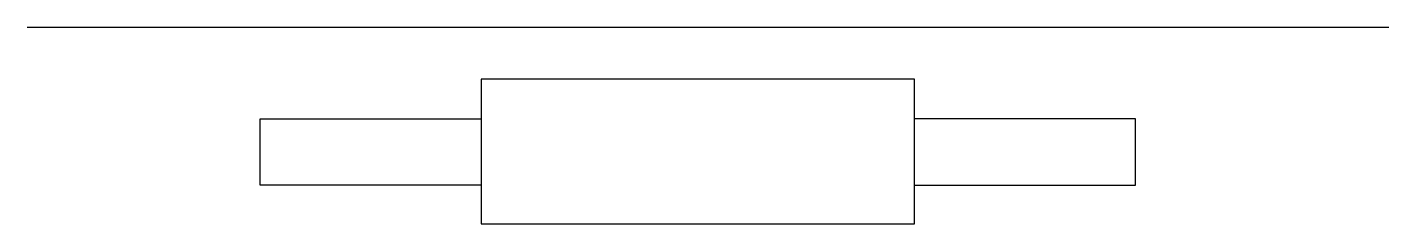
# Model space of a CAD drawing. Header units: metres. Extents: x 9.5 to 39.5, y 11 to 15.3.
import ezdxf

# ---------------------------------------------------------------- set-up
doc = ezdxf.new("R2010")
doc.units = ezdxf.units.M

msp = doc.modelspace()

# ---------------------------------------------------------------- linework, layer by layer
for points in [[(9.48, 15.3), (39.48, 15.3)], [(19.48, 11.83), (14.61, 11.83), (14.61, 13.29), (19.48, 13.29)], [(29.03, 11.83), (33.9, 11.83), (33.9, 13.29), (29.03, 13.29)]]:
    msp.add_lwpolyline(points)
msp.add_lwpolyline([(19.48, 10.98), (29.03, 10.98), (29.03, 14.16), (19.48, 14.16)], close=True)

doc.saveas('drawing.dxf')
